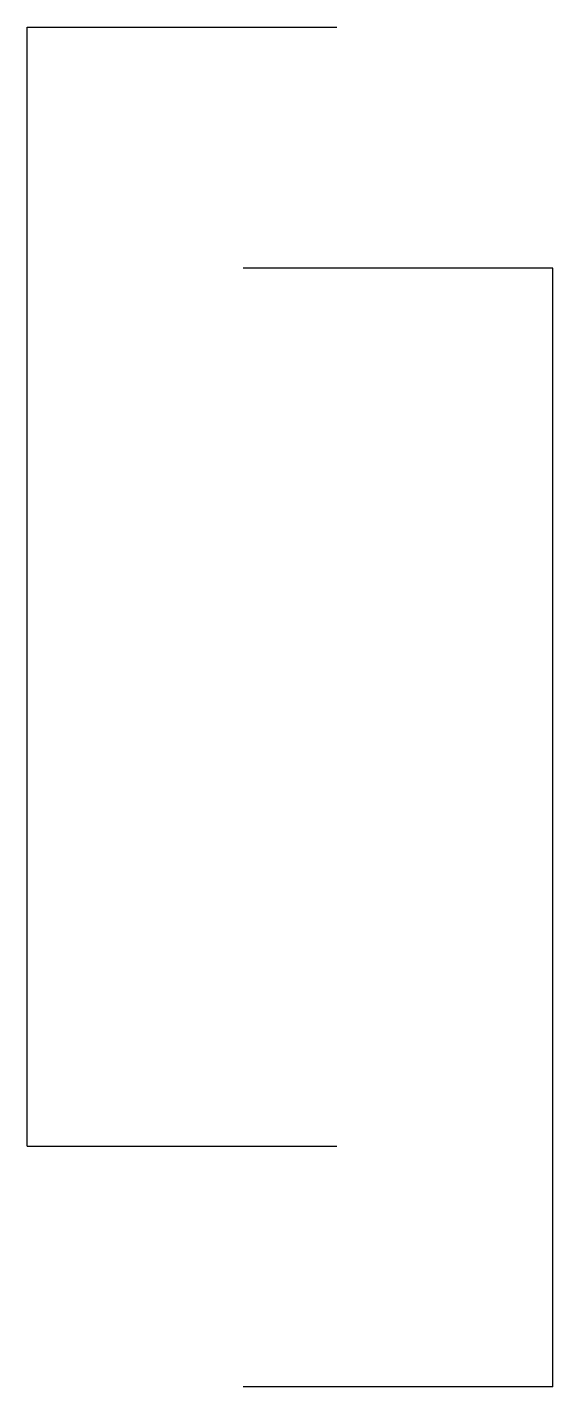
# Model space of a CAD drawing. Header units: metres. Extents: x -0.54 to 0.05, y -0.65 to 0.87.
import ezdxf

# ---------------------------------------------------------------- set-up
doc = ezdxf.new("R2010")
doc.units = ezdxf.units.M
doc.layers.get('0').update_dxf_attribs({"color": 150})

msp = doc.modelspace()

# ---------------------------------------------------------------- linework, layer by layer
for p, q in [((-0.5395, -0.3829), (-0.5395, 0.8671)), ((-0.5395, 0.8671), (-0.1931, 0.8671)), ((0.0483, 0.5981), (-0.2981, 0.5981)), ((0.0483, -0.6519), (0.0483, 0.5981)), ((-0.5395, -0.3829), (-0.1931, -0.3829)), ((0.0483, -0.6519), (-0.2981, -0.6519))]:
    msp.add_line(p, q)

doc.saveas('drawing.dxf')
